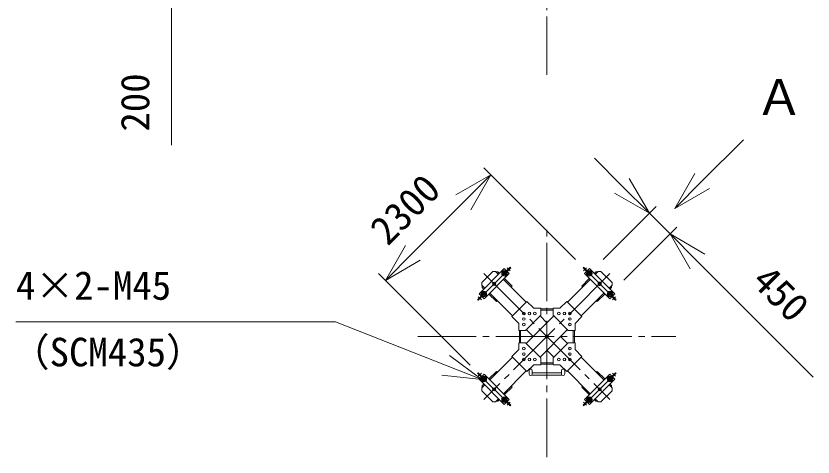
# Model space of a CAD drawing. Units: millimetres, scale not verified. Extents: x -27006 to 26751, y -37046 to 42575.
# Drawn here: x -27006 to -14712, y -35390 to -28595 of the extents above; entities that cross this region are included whole.
import ezdxf
from ezdxf.enums import TextEntityAlignment as Align

# ---------------------------------------------------------------- set-up
doc = ezdxf.new("R2010")
doc.units = ezdxf.units.MM
doc.header["$LTSCALE"] = 100
doc.header["$PDMODE"] = 32
doc.header["$PDSIZE"] = 50
doc.linetypes.add('CHAIN2', pattern=[12, 9, -1, 1, -1])
for name, color, linetype, lineweight in [('0-2_05 寸法', 7, 'Continuous', 18), ('0-3_10 当社外形線', 3, 'Continuous', 18), ('0-4_12 当社中心線', 3, 'CHAIN2', 18)]:
    doc.layers.add(name, color=color, linetype=linetype, lineweight=lineweight)
doc.styles.add('ＭＳ ゴシック', font='')
doc.styles.get('ＭＳ ゴシック').set_extended_font_data('MS Gothic')

msp = doc.modelspace()

# ---------------------------------------------------------------- linework, layer by layer
at = {"layer": '0-2_05 寸法'}
for p, q in [((-24607.2, -28166.8), (-24607.2, -30586.8)), ((-17660.1, -31210.5), (-18084.4, -30786.2)), ((-18374.6, -32349.3), (-19787.5, -30936.5)), ((-19681.4, -31042.5), (-20105.7, -31466.8)), ((-17235.8, -31634.7), (-17660.1, -31210.5)), ((-20883.5, -32244.6), (-20105.7, -31466.8)), ((-17950.4, -32349.3), (-17129.8, -31528.7)), ((-17235.8, -31634.7), (-16917.6, -31952.9)), ((-17632.2, -32667.5), (-16811.6, -31846.9)), ((-16917.6, -31952.9), (-16493.4, -32377.2)), ((-21307.8, -32668.9), (-20883.5, -32244.6)), ((-16493.4, -32377.2), (-14711.5, -34159.1)), ((-20001, -33975.6), (-21413.8, -32562.8))]:
    msp.add_line(p, q, dxfattribs=at)
for points in [[(-16844.3, -31561.4), (-16420.1, -31137.2), (-15783.7, -30500.8)], [(-20219.4, -31353.1), (-19681.4, -31042.5), (-19992, -31580.5)], [(-17546.4, -31096.8), (-17235.8, -31634.7), (-17773.8, -31324.1)], [(-16533.7, -31023.5), (-16844.3, -31561.4), (-16306.4, -31250.8)], [(-16607, -32490.9), (-16917.6, -31952.9), (-16379.7, -32263.5)], [(-20769.8, -32358.3), (-21307.8, -32668.9), (-20997.2, -32130.9)], [(-19820.7, -34196.8), (-20379, -33977.2), (-22075.9, -33309.7), (-27005.9, -33309.7)], [(-20320.2, -33827.6), (-19820.7, -34196.8), (-20437.9, -34126.8)]]:
    msp.add_lwpolyline(points, dxfattribs=at)
at = {"layer": '0-3_10 当社外形線'}
for p, q in [((-19474.2, -32487.2), (-19863.1, -32876.1)), ((-19820.7, -32699.3), (-19651, -32529.6)), ((-19396.4, -32565), (-19785.3, -32953.9)), ((-19651, -32529.6), (-19608.5, -32529.6)), ((-19562.6, -32575.6), (-19608.5, -32529.6)), ((-19573.2, -32536.7), (-19595.8, -32536.7)), ((-19573.2, -32536.7), (-19548.4, -32561.4)), ((-19474.2, -32487.2), (-19396.4, -32565)), ((-19431.6, -32551), (-19442.1, -32590)), ((-19439.5, -32521.8), (-19383, -32465.3)), ((-19431.1, -32530.3), (-19374.5, -32473.7)), ((-19383, -32465.3), (-19374.5, -32473.7)), ((-18250.2, -32465.3), (-18258.7, -32473.7)), ((-18202.1, -32530.3), (-18258.7, -32473.7)), ((-18193.6, -32521.8), (-18250.2, -32465.3)), ((-18159, -32487.2), (-18236.8, -32565)), ((-17847.9, -32953.9), (-18236.8, -32565)), ((-17770.1, -32876.1), (-18159, -32487.2)), ((-18060, -32536.7), (-18084.7, -32561.4)), ((-18070.6, -32575.6), (-18024.6, -32529.6)), ((-18060, -32536.7), (-18037.4, -32536.7)), ((-18024.6, -32529.6), (-17982.2, -32529.6)), ((-17982.2, -32529.6), (-17812.5, -32699.3)), ((-19820.7, -32741.7), (-19820.7, -32699.3)), ((-19134.8, -33003.4), (-19484.8, -32653.3)), ((-19442.1, -32590), (-19481.1, -32600.5)), ((-19470.7, -32639.2), (-19354, -32755.9)), ((-18498.4, -33003.4), (-18148.4, -32653.3)), ((-18162.5, -32639.2), (-18279.2, -32755.9)), ((-17812.5, -32699.3), (-17812.5, -32741.7)), ((-19774.7, -32787.7), (-19820.7, -32741.7)), ((-19813.6, -32777.1), (-19813.6, -32754.5)), ((-19813.6, -32777.1), (-19788.9, -32801.8)), ((-19365.3, -32767.2), (-19354, -32755.9)), ((-18279.2, -32755.9), (-18267.9, -32767.2)), ((-17858.5, -32787.7), (-17812.5, -32741.7)), ((-17819.6, -32777.1), (-17844.3, -32801.8)), ((-17819.6, -32777.1), (-17819.6, -32754.5)), ((-19828.5, -32910.7), (-19885, -32967.3)), ((-19820, -32919.2), (-19876.5, -32975.8)), ((-19863.1, -32876.1), (-19785.3, -32953.9)), ((-19711.1, -32879.6), (-19594.4, -32996.3)), ((-19346.9, -33215.5), (-19696.9, -32865.5)), ((-18286.3, -33215.5), (-17936.2, -32865.5)), ((-17922.1, -32879.6), (-18038.8, -32996.3)), ((-17872.9, -32908.2), (-17883.4, -32869.2)), ((-17833.9, -32918.7), (-17872.9, -32908.2)), ((-17770.1, -32876.1), (-17847.9, -32953.9)), ((-17813.2, -32919.2), (-17756.6, -32975.8)), ((-17804.7, -32910.7), (-17748.2, -32967.3)), ((-19885, -32967.3), (-19876.5, -32975.8)), ((-19594.4, -32996.3), (-19583.1, -32985)), ((-19357.5, -33226.1), (-19124.2, -32992.8)), ((-19018.2, -33098.7), (-19124.2, -32992.8)), ((-18614.9, -33098.7), (-18509, -32992.8)), ((-18275.7, -33226.1), (-18509, -32992.8)), ((-18050.1, -32985), (-18038.8, -32996.3)), ((-17748.2, -32967.3), (-17756.6, -32975.8)), ((-18912, -33098.7), (-19018.2, -33098.7)), ((-18912, -33204.9), (-18912, -33098.7)), ((-18912, -33108.7), (-18721.1, -33108.7)), ((-18721.1, -33127.7), (-18912, -33127.7)), ((-18721.1, -33098.7), (-18614.9, -33098.7)), ((-18721.1, -33204.9), (-18721.1, -33098.7)), ((-19251.6, -33332), (-19357.5, -33226.1)), ((-19145.4, -33438.2), (-18912, -33204.9)), ((-18710.5, -33215.5), (-19134.8, -33639.8)), ((-18922.7, -33215.5), (-18816.6, -33321.6)), ((-18487.8, -33438.2), (-18721.1, -33204.9)), ((-18381.6, -33332), (-18275.7, -33226.1)), ((-19251.6, -33438.2), (-19251.6, -33332)), ((-19251.6, -33438.2), (-19145.4, -33438.2)), ((-19241.6, -33438.2), (-19241.6, -33629.2)), ((-19222.6, -33629.2), (-19222.6, -33438.2)), ((-19134.8, -33427.6), (-19028.7, -33533.7)), ((-18498.4, -33427.6), (-18922.7, -33851.9)), ((-18381.6, -33438.2), (-18487.8, -33438.2)), ((-18410.6, -33629.2), (-18410.6, -33438.2)), ((-18391.6, -33629.2), (-18391.6, -33438.2)), ((-18381.6, -33438.2), (-18381.6, -33332)), ((-18498.4, -33639.8), (-18604.5, -33533.7)), ((-19251.6, -33629.2), (-19251.6, -33735.3)), ((-19251.6, -33629.2), (-19145.4, -33629.2)), ((-19145.4, -33629.2), (-18912, -33862.5)), ((-18487.8, -33629.2), (-18721.1, -33862.5)), ((-18381.6, -33629.2), (-18487.8, -33629.2)), ((-18381.6, -33629.2), (-18381.6, -33735.3)), ((-19251.6, -33735.3), (-19357.5, -33841.3)), ((-18710.5, -33851.9), (-18816.6, -33745.8)), ((-18381.6, -33735.3), (-18275.7, -33841.3)), ((-19346.9, -33851.9), (-19696.9, -34201.9)), ((-19357.5, -33841.3), (-19124.2, -34074.6)), ((-18912, -33862.5), (-18912, -33968.7)), ((-18721.1, -33862.5), (-18721.1, -33968.7)), ((-18275.7, -33841.3), (-18509, -34074.6)), ((-18286.3, -33851.9), (-17936.2, -34201.9)), ((-19124.2, -34074.6), (-19018.2, -33968.7)), ((-19071.1, -34035.5), (-19071.1, -34021.5)), ((-19066.6, -34035), (-19066.6, -34017)), ((-18912, -33968.7), (-19018.2, -33968.7)), ((-18912, -33939.7), (-18721.1, -33939.7)), ((-18721.1, -33958.7), (-18912, -33958.7)), ((-18721.1, -33968.7), (-18614.9, -33968.7)), ((-18614.9, -33968.7), (-18509, -34074.6)), ((-18566.6, -34035), (-18566.6, -34017)), ((-18562.1, -34035.5), (-18562.1, -34021.5)), ((-19885, -34100.1), (-19876.5, -34091.6)), ((-19828.5, -34156.7), (-19885, -34100.1)), ((-19820, -34148.2), (-19876.5, -34091.6)), ((-19863.1, -34191.3), (-19785.3, -34113.5)), ((-19799.3, -34148.7), (-19760.3, -34159.2)), ((-19785.3, -34113.5), (-19396.4, -34502.4)), ((-19760.3, -34159.2), (-19749.8, -34198.2)), ((-19711.1, -34187.8), (-19594.4, -34071.1)), ((-19583.1, -34082.4), (-19594.4, -34071.1)), ((-19134.8, -34064), (-19484.8, -34414)), ((-19091.6, -34110), (-19091.6, -34060)), ((-19048.3, -34127), (-18584.9, -34127)), ((-19041.6, -34110), (-19041.6, -34060)), ((-19041.6, -34093), (-18591.6, -34093)), ((-18591.6, -34110), (-18591.6, -34060)), ((-18541.6, -34110), (-18541.6, -34060)), ((-18498.4, -34064), (-18148.4, -34414)), ((-18236.8, -34502.4), (-17847.9, -34113.5)), ((-18038.8, -34071.1), (-18050.1, -34082.4)), ((-17922.1, -34187.8), (-18038.8, -34071.1)), ((-17770.1, -34191.3), (-17847.9, -34113.5)), ((-17813.2, -34148.2), (-17756.6, -34091.6)), ((-17804.7, -34156.7), (-17748.2, -34100.1)), ((-17748.2, -34100.1), (-17756.6, -34091.6)), ((-19863.1, -34191.3), (-19474.2, -34580.2)), ((-19774.7, -34279.7), (-19820.7, -34325.7)), ((-19813.6, -34290.3), (-19788.9, -34265.5)), ((-19813.6, -34290.3), (-19813.6, -34312.9)), ((-19354, -34311.5), (-19365.3, -34300.2)), ((-18267.9, -34300.2), (-18279.2, -34311.5)), ((-18159, -34580.2), (-17770.1, -34191.3)), ((-17858.5, -34279.7), (-17812.5, -34325.7)), ((-17819.6, -34290.3), (-17844.3, -34265.5)), ((-17819.6, -34290.3), (-17819.6, -34312.9)), ((-19820.7, -34368.1), (-19820.7, -34325.7)), ((-19651, -34537.8), (-19820.7, -34368.1)), ((-19470.7, -34428.2), (-19354, -34311.5)), ((-18162.5, -34428.2), (-18279.2, -34311.5)), ((-17812.5, -34368.1), (-17982.2, -34537.8)), ((-17812.5, -34325.7), (-17812.5, -34368.1)), ((-19608.5, -34537.8), (-19651, -34537.8)), ((-19562.6, -34491.8), (-19608.5, -34537.8)), ((-19573.2, -34530.7), (-19595.8, -34530.7)), ((-19573.2, -34530.7), (-19548.4, -34506)), ((-19474.2, -34580.2), (-19396.4, -34502.4)), ((-19439.5, -34545.6), (-19383, -34602.1)), ((-19431.1, -34537.1), (-19374.5, -34593.6)), ((-18202.1, -34537.1), (-18258.7, -34593.6)), ((-18193.6, -34545.6), (-18250.2, -34602.1)), ((-18159, -34580.2), (-18236.8, -34502.4)), ((-18201.6, -34516.4), (-18191.1, -34477.4)), ((-18191.1, -34477.4), (-18152.1, -34466.9)), ((-18060, -34530.7), (-18084.7, -34506)), ((-18070.6, -34491.8), (-18024.6, -34537.8)), ((-18060, -34530.7), (-18037.4, -34530.7)), ((-17982.2, -34537.8), (-18024.6, -34537.8)), ((-19383, -34602.1), (-19374.5, -34593.6)), ((-18250.2, -34602.1), (-18258.7, -34593.6))]:
    msp.add_line(p, q, dxfattribs=at)
for points in [[(-19481.1, -32600.5), (-19509.7, -32571.9), (-19499.2, -32532.8)], [(-19499.2, -32532.8), (-19460.2, -32522.4), (-19431.6, -32551)], [(-17883.4, -32869.2), (-17854.8, -32840.6), (-17815.7, -32851)], [(-17815.7, -32851), (-17805.3, -32890.1), (-17833.9, -32918.7)], [(-19817.4, -34216.3), (-19827.9, -34177.3), (-19799.3, -34148.7)], [(-19749.8, -34198.2), (-19778.4, -34226.8), (-19817.4, -34216.3)], [(-18133.9, -34534.5), (-18173, -34545), (-18201.6, -34516.4)], [(-18152.1, -34466.9), (-18123.5, -34495.5), (-18133.9, -34534.5)]]:
    msp.add_lwpolyline(points, dxfattribs=at)
for points in [[(-18152.1, -32600.5), (-18191.1, -32590), (-18201.6, -32551), (-18173, -32522.4), (-18133.9, -32532.8), (-18123.5, -32571.9)], [(-19749.8, -32869.2), (-19760.3, -32908.2), (-19799.3, -32918.7), (-19827.9, -32890.1), (-19817.4, -32851), (-19778.4, -32840.6)], [(-17883.4, -34198.2), (-17872.9, -34159.2), (-17833.9, -34148.7), (-17805.3, -34177.3), (-17815.7, -34216.3), (-17854.8, -34226.8)], [(-19481.1, -34466.9), (-19442.1, -34477.4), (-19431.6, -34516.4), (-19460.2, -34545), (-19499.2, -34534.5), (-19509.7, -34495.5)]]:
    msp.add_lwpolyline(points, close=True, dxfattribs=at)
for centre, radius in [((-19470.7, -32561.4), 42.5), ((-19470.7, -32561.4), 35), ((-19470.7, -32561.4), 22.5), ((-19470.7, -32561.4), 20.1), ((-18162.5, -32561.4), 42.5), ((-18162.5, -32561.4), 35), ((-18162.5, -32561.4), 22.5), ((-18162.5, -32561.4), 20.1), ((-19788.9, -32879.6), 42.5), ((-19788.9, -32879.6), 35), ((-19788.9, -32879.6), 22.5), ((-19788.9, -32879.6), 20.1), ((-17844.3, -32879.6), 42.5), ((-17844.3, -32879.6), 35), ((-17844.3, -32879.6), 22.5), ((-17844.3, -32879.6), 20.1), ((-19171.6, -33178.7), 20), ((-19086.6, -33178.7), 20), ((-19001.6, -33178.7), 20), ((-18631.6, -33178.7), 20), ((-18546.6, -33178.7), 20), ((-18461.6, -33178.7), 20), ((-19171.6, -33263.7), 20), ((-18461.6, -33263.7), 20), ((-19171.6, -33348.7), 20), ((-18461.6, -33348.7), 20), ((-19171.6, -33718.7), 20), ((-19171.6, -33803.7), 20), ((-18461.6, -33718.7), 20), ((-18461.6, -33803.7), 20), ((-19171.6, -33888.7), 20), ((-19086.6, -33888.7), 20), ((-19001.6, -33888.7), 20), ((-18631.6, -33888.7), 20), ((-18546.6, -33888.7), 20), ((-18461.6, -33888.7), 20), ((-19788.9, -34187.8), 42.5), ((-19788.9, -34187.8), 35), ((-19788.9, -34187.8), 22.5), ((-19788.9, -34187.8), 20.1), ((-17844.3, -34187.8), 42.5), ((-17844.3, -34187.8), 35), ((-17844.3, -34187.8), 22.5), ((-17844.3, -34187.8), 20.1), ((-19470.7, -34506), 42.5), ((-19470.7, -34506), 35), ((-19470.7, -34506), 22.5), ((-19470.7, -34506), 20.1), ((-18162.5, -34506), 42.5), ((-18162.5, -34506), 35), ((-18162.5, -34506), 22.5), ((-18162.5, -34506), 20.1)]:
    msp.add_circle(centre, radius, dxfattribs=at)
for centre, start, end in [((-19066.6, -34060), 0, 180), ((-18566.6, -34060), 0, 180), ((-19066.6, -34110), 180, 0), ((-18566.6, -34110), 180, 0)]:
    msp.add_arc(centre, 25, start, end, dxfattribs=at)
for p in [(-19629.8, -32720.5), (-18816.6, -33533.7), (-19629.8, -34346.9), (-18003.4, -34346.9)]:
    msp.add_point(p, dxfattribs=at)
at = {"layer": '0-4_12 当社中心線'}
for p, q in [((-18816.6, -29503.9), (-18816.6, 11057)), ((-18816.6, -35390.2), (-18816.6, -31814.3)), ((-19844.8, -32935.6), (-19415.8, -32506.5)), ((-17844.3, -32561.4), (-19788.9, -34506)), ((-19788.9, -32561.4), (-17844.3, -34506)), ((-19433.4, -32598.6), (-19506.2, -32525.8)), ((-19429.3, -32475.5), (-19381, -32523.9)), ((-18203.9, -32475.5), (-18252.2, -32523.9)), ((-18218.5, -32505.4), (-17789.4, -32934.5)), ((-18199.7, -32598.6), (-18126.9, -32525.8)), ((-19874.8, -32921), (-19826.4, -32969.3)), ((-19751.6, -32916.8), (-19824.4, -32844)), ((-17881.5, -32916.8), (-17808.7, -32844)), ((-17758.4, -32921), (-17806.8, -32969.3)), ((-20805.2, -33533.7), (-16827.9, -33533.7)), ((-19874.8, -34146.4), (-19826.4, -34098.1)), ((-19843.8, -34132.9), (-19414.7, -34561.9)), ((-19751.6, -34150.5), (-19824.4, -34223.3)), ((-18217.4, -34560.9), (-17788.3, -34131.8)), ((-17881.5, -34150.5), (-17808.7, -34223.3)), ((-17758.4, -34146.4), (-17806.8, -34098.1)), ((-19433.4, -34468.7), (-19506.2, -34541.5)), ((-19429.3, -34591.9), (-19381, -34543.5)), ((-18203.9, -34591.9), (-18252.2, -34543.5)), ((-18199.7, -34468.7), (-18126.9, -34541.5))]:
    msp.add_line(p, q, dxfattribs=at)
msp.add_point((-18003.4, -32720.5), dxfattribs=at)

# ---------------------------------------------------------------- texts
at = {"layer": '0-2_05 寸法', "style": 'ＭＳ ゴシック'}
for s, rotation, p in [('200', 90, (-24817.2, -30376.8)), ('2300', 45, (-21179.3, -32243.4)), ('450', 315, (-15772.1, -32801.5))]:
    msp.add_text(s, height=439.9, rotation=rotation, dxfattribs=at).set_placement(p, align=Align.BOTTOM_LEFT)
for s, height, p in [('Ａ', 549.9, (-15607.9, -30284.4)), ('4×2-M45', 439.9, (-27005.9, -33099.7)), ('（SCM435）', 439.9, (-27086.8, -34124.6))]:
    msp.add_text(s, height=height, dxfattribs=at).set_placement(p, align=Align.BOTTOM_LEFT)

doc.saveas('drawing.dxf')
